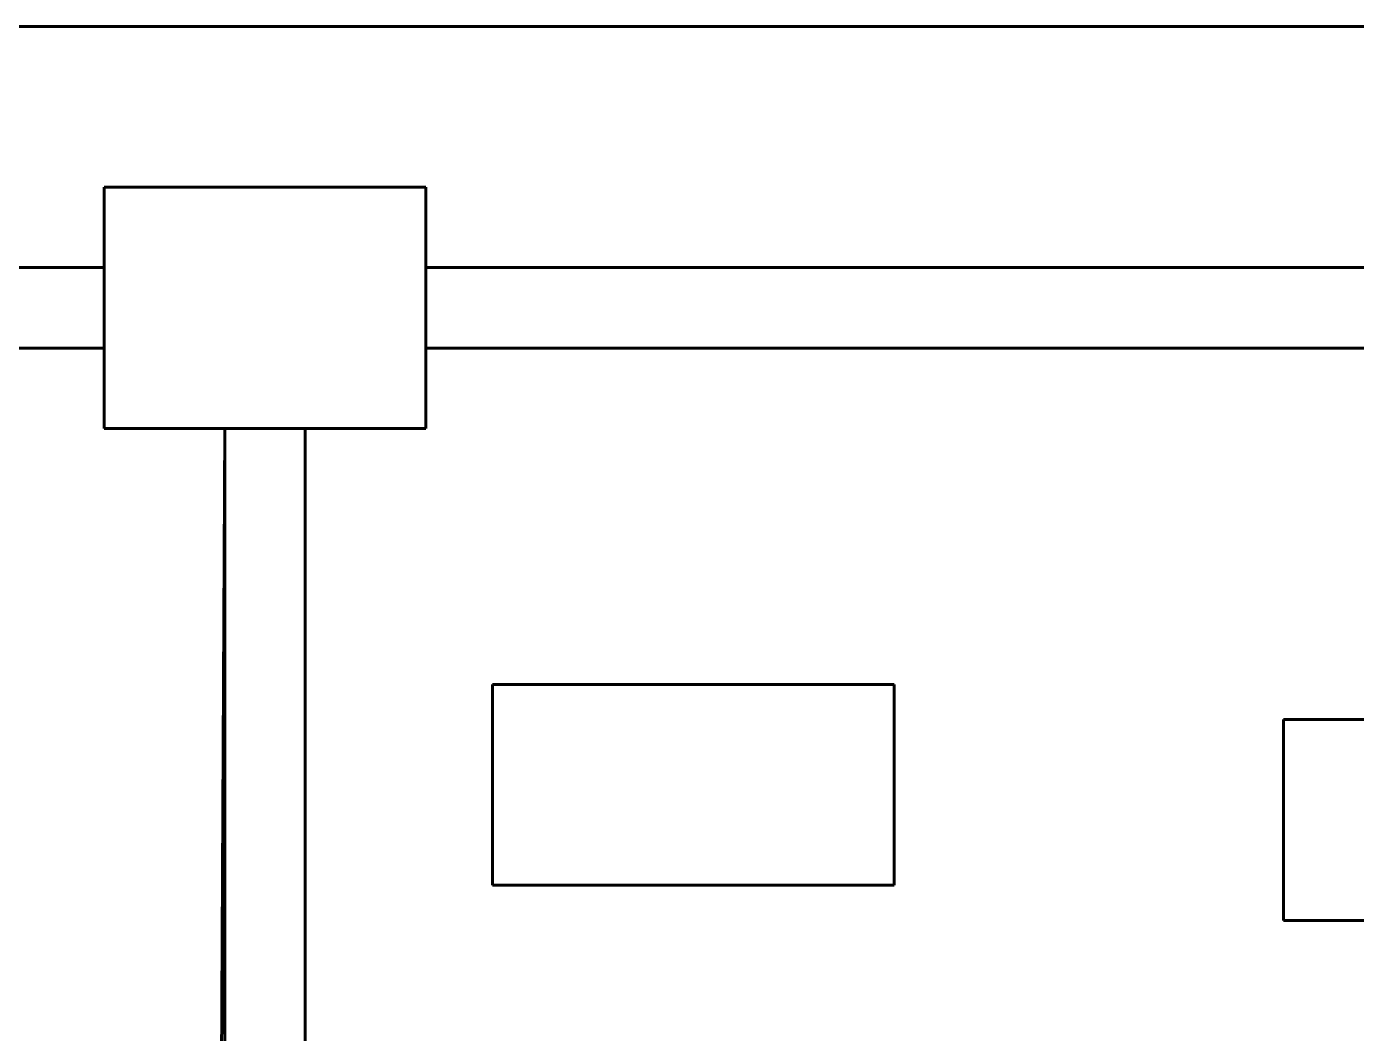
# Model space of a CAD drawing. Extents: x 0 to 297, y 0 to 292.
# Drawn here: x 92.87 to 101.14, y 109.84 to 116.11 of the extents above; entities that cross this region are included whole.
import ezdxf

# ---------------------------------------------------------------- set-up
doc = ezdxf.new("R2010")
doc.units = 0
doc.header["$MEASUREMENT"] = 0
doc.linetypes.add('K5LT_BASIC', pattern=[0])
doc.layers.add('Системный слой', color=7, linetype='Continuous')

# ---------------------------------------------------------------- blocks, each defined once
blk = doc.blocks.new('*U')
at = {"layer": 'Системный слой', "linetype": 'K5LT_BASIC', "lineweight": 60}
for p, q in [((95.35, 115.1064), (93.35, 115.1064)), ((93.35, 115.1064), (93.35, 113.6064)), ((95.35, 113.6064), (95.35, 115.1064)), ((93.35, 113.6064), (95.35, 113.6064)), ((98.2645, 112.0136), (95.7645, 112.0136)), ((95.7645, 112.0136), (95.7645, 110.7636)), ((98.2645, 110.7636), (98.2645, 112.0136)), ((103.1865, 111.7948), (100.6865, 111.7948)), ((100.6865, 111.7948), (100.6865, 110.5448)), ((95.7645, 110.7636), (98.2645, 110.7636)), ((100.6865, 110.5448), (103.1865, 110.5448))]:
    blk.add_line(p, q, dxfattribs=at)

msp = doc.modelspace()

# ---------------------------------------------------------------- linework, layer by layer
at = {"layer": 'Системный слой', "linetype": 'K5LT_BASIC', "lineweight": 60}
for p, q in [((109.3503, 116.1064), (63.8503, 116.1064)), ((95.35, 115.1064), (93.35, 115.1064)), ((93.35, 113.6064), (93.35, 115.1064)), ((93.35, 115.1064), (93.35, 113.6064)), ((93.35, 115.1064), (95.35, 115.1064)), ((95.35, 115.1064), (95.35, 113.6064)), ((95.35, 115.1064), (95.35, 113.6064)), ((87.3503, 114.6065), (93.3503, 114.6065)), ((95.3503, 114.6065), (101.3503, 114.6065)), ((93.35, 114.1064), (87.35, 114.1064)), ((101.35, 114.1064), (95.35, 114.1064)), ((95.35, 113.6064), (93.35, 113.6064)), ((93.35, 113.6064), (95.35, 113.6064)), ((93.35, 113.6064), (95.35, 113.6064)), ((94.6, 113.6064), (93.85, 113.6064)), ((94.0996, 113.6064), (94.0508, 104.5132)), ((94.0996, 113.6064), (94.0996, 108.1654)), ((94.6, 113.6064), (94.6, 102.1064)), ((94.8503, 113.6068), (95.35, 113.6064))]:
    msp.add_line(p, q, dxfattribs=at)

# ---------------------------------------------------------------- block references
at = {"layer": 'Системный слой'}
msp.add_blockref('*U', (0, 0), dxfattribs=at)
msp.add_blockref('*U', (0, 0), dxfattribs=at)
msp.add_blockref('*U', (0, 0), dxfattribs=at)
msp.add_blockref('*U', (0, 0), dxfattribs=at)
msp.add_blockref('*U', (0, 0), dxfattribs=at)
msp.add_blockref('*U', (0, 0), dxfattribs=at)
msp.add_blockref('*U', (0, 0), dxfattribs=at)
msp.add_blockref('*U', (0, 0), dxfattribs=at)
msp.add_blockref('*U', (0, 0), dxfattribs=at)
msp.add_blockref('*U', (0, 0), dxfattribs=at)
msp.add_blockref('*U', (0, 0), dxfattribs=at)
msp.add_blockref('*U', (0, 0), dxfattribs=at)
msp.add_blockref('*U', (0, 0), dxfattribs=at)
msp.add_blockref('*U', (0, 0), dxfattribs=at)
msp.add_blockref('*U', (0, 0), dxfattribs=at)
msp.add_blockref('*U', (0, 0), dxfattribs=at)
msp.add_blockref('*U', (0, 0), dxfattribs=at)
msp.add_blockref('*U', (0, 0), dxfattribs=at)
msp.add_blockref('*U', (0, 0), dxfattribs=at)
msp.add_blockref('*U', (0, 0), dxfattribs=at)
msp.add_blockref('*U', (0, 0), dxfattribs=at)
msp.add_blockref('*U', (0, 0), dxfattribs=at)
msp.add_blockref('*U', (0, 0), dxfattribs=at)
msp.add_blockref('*U', (0, 0), dxfattribs=at)
msp.add_blockref('*U', (0, 0), dxfattribs=at)
msp.add_blockref('*U', (0, 0), dxfattribs=at)
msp.add_blockref('*U', (0, 0), dxfattribs=at)
msp.add_blockref('*U', (0, 0), dxfattribs=at)
msp.add_blockref('*U', (0, 0), dxfattribs=at)
msp.add_blockref('*U', (0, 0), dxfattribs=at)
msp.add_blockref('*U', (0, 0), dxfattribs=at)
msp.add_blockref('*U', (0, 0), dxfattribs=at)
msp.add_blockref('*U', (0, 0), dxfattribs=at)
msp.add_blockref('*U', (0, 0), dxfattribs=at)
msp.add_blockref('*U', (0, 0), dxfattribs=at)
msp.add_blockref('*U', (0, 0), dxfattribs=at)
msp.add_blockref('*U', (0, 0), dxfattribs=at)
msp.add_blockref('*U', (0, 0), dxfattribs=at)
msp.add_blockref('*U', (0, 0), dxfattribs=at)
msp.add_blockref('*U', (0, 0), dxfattribs=at)
msp.add_blockref('*U', (0, 0), dxfattribs=at)
msp.add_blockref('*U', (0, 0), dxfattribs=at)
msp.add_blockref('*U', (0, 0), dxfattribs=at)
msp.add_blockref('*U', (0, 0), dxfattribs=at)
msp.add_blockref('*U', (0, 0), dxfattribs=at)
msp.add_blockref('*U', (0, 0), dxfattribs=at)
msp.add_blockref('*U', (0, 0), dxfattribs=at)
msp.add_blockref('*U', (0, 0), dxfattribs=at)
msp.add_blockref('*U', (0, 0), dxfattribs=at)
msp.add_blockref('*U', (0, 0), dxfattribs=at)
msp.add_blockref('*U', (0, 0), dxfattribs=at)
msp.add_blockref('*U', (0, 0), dxfattribs=at)
msp.add_blockref('*U', (0, 0), dxfattribs=at)
msp.add_blockref('*U', (0, 0), dxfattribs=at)
msp.add_blockref('*U', (0, 0), dxfattribs=at)
msp.add_blockref('*U', (0, 0), dxfattribs=at)
msp.add_blockref('*U', (0, 0), dxfattribs=at)
msp.add_blockref('*U', (0, 0), dxfattribs=at)
msp.add_blockref('*U', (0, 0), dxfattribs=at)
msp.add_blockref('*U', (0, 0), dxfattribs=at)
msp.add_blockref('*U', (0, 0), dxfattribs=at)
msp.add_blockref('*U', (0, 0), dxfattribs=at)
msp.add_blockref('*U', (0, 0), dxfattribs=at)
msp.add_blockref('*U', (0, 0), dxfattribs=at)
msp.add_blockref('*U', (0, 0), dxfattribs=at)
msp.add_blockref('*U', (0, 0), dxfattribs=at)
msp.add_blockref('*U', (0, 0), dxfattribs=at)
msp.add_blockref('*U', (0, 0), dxfattribs=at)
msp.add_blockref('*U', (0, 0), dxfattribs=at)
msp.add_blockref('*U', (0, 0), dxfattribs=at)
msp.add_blockref('*U', (0, 0), dxfattribs=at)
msp.add_blockref('*U', (0, 0), dxfattribs=at)
msp.add_blockref('*U', (0, 0), dxfattribs=at)
msp.add_blockref('*U', (0, 0), dxfattribs=at)
msp.add_blockref('*U', (0, 0), dxfattribs=at)
msp.add_blockref('*U', (0, 0), dxfattribs=at)
msp.add_blockref('*U', (0, 0), dxfattribs=at)
msp.add_blockref('*U', (0, 0), dxfattribs=at)
msp.add_blockref('*U', (0, 0), dxfattribs=at)
msp.add_blockref('*U', (0, 0), dxfattribs=at)
msp.add_blockref('*U', (0, 0), dxfattribs=at)
msp.add_blockref('*U', (0, 0), dxfattribs=at)
msp.add_blockref('*U', (0, 0), dxfattribs=at)
msp.add_blockref('*U', (0, 0), dxfattribs=at)
msp.add_blockref('*U', (0, 0), dxfattribs=at)
msp.add_blockref('*U', (0, 0), dxfattribs=at)
msp.add_blockref('*U', (0, 0), dxfattribs=at)
msp.add_blockref('*U', (0, 0), dxfattribs=at)
msp.add_blockref('*U', (0, 0), dxfattribs=at)
msp.add_blockref('*U', (0, 0), dxfattribs=at)
msp.add_blockref('*U', (0, 0), dxfattribs=at)
msp.add_blockref('*U', (0, 0), dxfattribs=at)
msp.add_blockref('*U', (0, 0), dxfattribs=at)
msp.add_blockref('*U', (0, 0), dxfattribs=at)
msp.add_blockref('*U', (0, 0), dxfattribs=at)
msp.add_blockref('*U', (0, 0), dxfattribs=at)
msp.add_blockref('*U', (0, 0), dxfattribs=at)
msp.add_blockref('*U', (0, 0), dxfattribs=at)
msp.add_blockref('*U', (0, 0), dxfattribs=at)
msp.add_blockref('*U', (0, 0), dxfattribs=at)
msp.add_blockref('*U', (0, 0), dxfattribs=at)
msp.add_blockref('*U', (0, 0), dxfattribs=at)
msp.add_blockref('*U', (0, 0), dxfattribs=at)
msp.add_blockref('*U', (0, 0), dxfattribs=at)
msp.add_blockref('*U', (0, 0), dxfattribs=at)
msp.add_blockref('*U', (0, 0), dxfattribs=at)
msp.add_blockref('*U', (0, 0), dxfattribs=at)
msp.add_blockref('*U', (0, 0), dxfattribs=at)
msp.add_blockref('*U', (0, 0), dxfattribs=at)
msp.add_blockref('*U', (0, 0), dxfattribs=at)
msp.add_blockref('*U', (0, 0), dxfattribs=at)
msp.add_blockref('*U', (0, 0), dxfattribs=at)
msp.add_blockref('*U', (0, 0), dxfattribs=at)
msp.add_blockref('*U', (0, 0), dxfattribs=at)
msp.add_blockref('*U', (0, 0), dxfattribs=at)
msp.add_blockref('*U', (0, 0), dxfattribs=at)
msp.add_blockref('*U', (0, 0), dxfattribs=at)
msp.add_blockref('*U', (0, 0), dxfattribs=at)
msp.add_blockref('*U', (0, 0), dxfattribs=at)
msp.add_blockref('*U', (0, 0), dxfattribs=at)
msp.add_blockref('*U', (0, 0), dxfattribs=at)
msp.add_blockref('*U', (0, 0), dxfattribs=at)
msp.add_blockref('*U', (0, 0), dxfattribs=at)
msp.add_blockref('*U', (0, 0), dxfattribs=at)
msp.add_blockref('*U', (0, 0), dxfattribs=at)
msp.add_blockref('*U', (0, 0), dxfattribs=at)
msp.add_blockref('*U', (0, 0), dxfattribs=at)
msp.add_blockref('*U', (0, 0), dxfattribs=at)
msp.add_blockref('*U', (0, 0), dxfattribs=at)
msp.add_blockref('*U', (0, 0), dxfattribs=at)
msp.add_blockref('*U', (0, 0), dxfattribs=at)
msp.add_blockref('*U', (0, 0), dxfattribs=at)
msp.add_blockref('*U', (0, 0), dxfattribs=at)
msp.add_blockref('*U', (0, 0), dxfattribs=at)
msp.add_blockref('*U', (0, 0), dxfattribs=at)
msp.add_blockref('*U', (0, 0), dxfattribs=at)
msp.add_blockref('*U', (0, 0), dxfattribs=at)
msp.add_blockref('*U', (0, 0), dxfattribs=at)
msp.add_blockref('*U', (0, 0), dxfattribs=at)
msp.add_blockref('*U', (0, 0), dxfattribs=at)
msp.add_blockref('*U', (0, 0), dxfattribs=at)
msp.add_blockref('*U', (0, 0), dxfattribs=at)
msp.add_blockref('*U', (0, 0), dxfattribs=at)
msp.add_blockref('*U', (0, 0), dxfattribs=at)
msp.add_blockref('*U', (0, 0), dxfattribs=at)
msp.add_blockref('*U', (0, 0), dxfattribs=at)
msp.add_blockref('*U', (0, 0), dxfattribs=at)
msp.add_blockref('*U', (0, 0), dxfattribs=at)
msp.add_blockref('*U', (0, 0), dxfattribs=at)
msp.add_blockref('*U', (0, 0), dxfattribs=at)
msp.add_blockref('*U', (0, 0), dxfattribs=at)
msp.add_blockref('*U', (0, 0), dxfattribs=at)
msp.add_blockref('*U', (0, 0), dxfattribs=at)
msp.add_blockref('*U', (0, 0), dxfattribs=at)
msp.add_blockref('*U', (0, 0), dxfattribs=at)
msp.add_blockref('*U', (0, 0), dxfattribs=at)
msp.add_blockref('*U', (0, 0), dxfattribs=at)
msp.add_blockref('*U', (0, 0), dxfattribs=at)
msp.add_blockref('*U', (0, 0), dxfattribs=at)
msp.add_blockref('*U', (0, 0), dxfattribs=at)
msp.add_blockref('*U', (0, 0), dxfattribs=at)
msp.add_blockref('*U', (0, 0), dxfattribs=at)
msp.add_blockref('*U', (0, 0), dxfattribs=at)
msp.add_blockref('*U', (0, 0), dxfattribs=at)
msp.add_blockref('*U', (0, 0), dxfattribs=at)
msp.add_blockref('*U', (0, 0), dxfattribs=at)
msp.add_blockref('*U', (0, 0), dxfattribs=at)
msp.add_blockref('*U', (0, 0), dxfattribs=at)
msp.add_blockref('*U', (0, 0), dxfattribs=at)
msp.add_blockref('*U', (0, 0), dxfattribs=at)
msp.add_blockref('*U', (0, 0), dxfattribs=at)
msp.add_blockref('*U', (0, 0), dxfattribs=at)
msp.add_blockref('*U', (0, 0), dxfattribs=at)
msp.add_blockref('*U', (0, 0), dxfattribs=at)
msp.add_blockref('*U', (0, 0), dxfattribs=at)
msp.add_blockref('*U', (0, 0), dxfattribs=at)
msp.add_blockref('*U', (0, 0), dxfattribs=at)
msp.add_blockref('*U', (0, 0), dxfattribs=at)
msp.add_blockref('*U', (0, 0), dxfattribs=at)
msp.add_blockref('*U', (0, 0), dxfattribs=at)
msp.add_blockref('*U', (0, 0), dxfattribs=at)
msp.add_blockref('*U', (0, 0), dxfattribs=at)
msp.add_blockref('*U', (0, 0), dxfattribs=at)
msp.add_blockref('*U', (0, 0), dxfattribs=at)
msp.add_blockref('*U', (0, 0), dxfattribs=at)
msp.add_blockref('*U', (0, 0), dxfattribs=at)
msp.add_blockref('*U', (0, 0), dxfattribs=at)
msp.add_blockref('*U', (0, 0), dxfattribs=at)
msp.add_blockref('*U', (0, 0), dxfattribs=at)
msp.add_blockref('*U', (0, 0), dxfattribs=at)
msp.add_blockref('*U', (0, 0), dxfattribs=at)
msp.add_blockref('*U', (0, 0), dxfattribs=at)
msp.add_blockref('*U', (0, 0), dxfattribs=at)
msp.add_blockref('*U', (0, 0), dxfattribs=at)
msp.add_blockref('*U', (0, 0), dxfattribs=at)
msp.add_blockref('*U', (0, 0), dxfattribs=at)
msp.add_blockref('*U', (0, 0), dxfattribs=at)
msp.add_blockref('*U', (0, 0), dxfattribs=at)
msp.add_blockref('*U', (0, 0), dxfattribs=at)
msp.add_blockref('*U', (0, 0), dxfattribs=at)
msp.add_blockref('*U', (0, 0), dxfattribs=at)
msp.add_blockref('*U', (0, 0), dxfattribs=at)
msp.add_blockref('*U', (0, 0), dxfattribs=at)
msp.add_blockref('*U', (0, 0), dxfattribs=at)
msp.add_blockref('*U', (0, 0), dxfattribs=at)
msp.add_blockref('*U', (0, 0), dxfattribs=at)
msp.add_blockref('*U', (0, 0), dxfattribs=at)
msp.add_blockref('*U', (0, 0), dxfattribs=at)
msp.add_blockref('*U', (0, 0), dxfattribs=at)
msp.add_blockref('*U', (0, 0), dxfattribs=at)
msp.add_blockref('*U', (0, 0), dxfattribs=at)
msp.add_blockref('*U', (0, 0), dxfattribs=at)
msp.add_blockref('*U', (0, 0), dxfattribs=at)
msp.add_blockref('*U', (0, 0), dxfattribs=at)
msp.add_blockref('*U', (0, 0), dxfattribs=at)
msp.add_blockref('*U', (0, 0), dxfattribs=at)
msp.add_blockref('*U', (0, 0), dxfattribs=at)
msp.add_blockref('*U', (0, 0), dxfattribs=at)
msp.add_blockref('*U', (0, 0), dxfattribs=at)
msp.add_blockref('*U', (0, 0), dxfattribs=at)
msp.add_blockref('*U', (0, 0), dxfattribs=at)
msp.add_blockref('*U', (0, 0), dxfattribs=at)
msp.add_blockref('*U', (0, 0), dxfattribs=at)
msp.add_blockref('*U', (0, 0), dxfattribs=at)
msp.add_blockref('*U', (0, 0), dxfattribs=at)
msp.add_blockref('*U', (0, 0), dxfattribs=at)
msp.add_blockref('*U', (0, 0), dxfattribs=at)
msp.add_blockref('*U', (0, 0), dxfattribs=at)
msp.add_blockref('*U', (0, 0), dxfattribs=at)
msp.add_blockref('*U', (0, 0), dxfattribs=at)
msp.add_blockref('*U', (0, 0), dxfattribs=at)
msp.add_blockref('*U', (0, 0), dxfattribs=at)
msp.add_blockref('*U', (0, 0), dxfattribs=at)
msp.add_blockref('*U', (0, 0), dxfattribs=at)
msp.add_blockref('*U', (0, 0), dxfattribs=at)
msp.add_blockref('*U', (0, 0), dxfattribs=at)
msp.add_blockref('*U', (0, 0), dxfattribs=at)
msp.add_blockref('*U', (0, 0), dxfattribs=at)
msp.add_blockref('*U', (0, 0), dxfattribs=at)
msp.add_blockref('*U', (0, 0), dxfattribs=at)
msp.add_blockref('*U', (0, 0), dxfattribs=at)
msp.add_blockref('*U', (0, 0), dxfattribs=at)
msp.add_blockref('*U', (0, 0), dxfattribs=at)
msp.add_blockref('*U', (0, 0), dxfattribs=at)
msp.add_blockref('*U', (0, 0), dxfattribs=at)
msp.add_blockref('*U', (0, 0), dxfattribs=at)
msp.add_blockref('*U', (0, 0), dxfattribs=at)
msp.add_blockref('*U', (0, 0), dxfattribs=at)
msp.add_blockref('*U', (0, 0), dxfattribs=at)
msp.add_blockref('*U', (0, 0), dxfattribs=at)
msp.add_blockref('*U', (0, 0), dxfattribs=at)
msp.add_blockref('*U', (0, 0), dxfattribs=at)
msp.add_blockref('*U', (0, 0), dxfattribs=at)
msp.add_blockref('*U', (0, 0), dxfattribs=at)
msp.add_blockref('*U', (0, 0), dxfattribs=at)
msp.add_blockref('*U', (0, 0), dxfattribs=at)
msp.add_blockref('*U', (0, 0), dxfattribs=at)
msp.add_blockref('*U', (0, 0), dxfattribs=at)
msp.add_blockref('*U', (0, 0), dxfattribs=at)
msp.add_blockref('*U', (0, 0), dxfattribs=at)
msp.add_blockref('*U', (0, 0), dxfattribs=at)
msp.add_blockref('*U', (0, 0), dxfattribs=at)
msp.add_blockref('*U', (0, 0), dxfattribs=at)
msp.add_blockref('*U', (0, 0), dxfattribs=at)
msp.add_blockref('*U', (0, 0), dxfattribs=at)
msp.add_blockref('*U', (0, 0), dxfattribs=at)
msp.add_blockref('*U', (0, 0), dxfattribs=at)
msp.add_blockref('*U', (0, 0), dxfattribs=at)
msp.add_blockref('*U', (0, 0), dxfattribs=at)
msp.add_blockref('*U', (0, 0), dxfattribs=at)
msp.add_blockref('*U', (0, 0), dxfattribs=at)
msp.add_blockref('*U', (0, 0), dxfattribs=at)
msp.add_blockref('*U', (0, 0), dxfattribs=at)
msp.add_blockref('*U', (0, 0), dxfattribs=at)
msp.add_blockref('*U', (0, 0), dxfattribs=at)
msp.add_blockref('*U', (0, 0), dxfattribs=at)
msp.add_blockref('*U', (0, 0), dxfattribs=at)
msp.add_blockref('*U', (0, 0), dxfattribs=at)
msp.add_blockref('*U', (0, 0), dxfattribs=at)
msp.add_blockref('*U', (0, 0), dxfattribs=at)
msp.add_blockref('*U', (0, 0), dxfattribs=at)
msp.add_blockref('*U', (0, 0), dxfattribs=at)
msp.add_blockref('*U', (0, 0), dxfattribs=at)
msp.add_blockref('*U', (0, 0), dxfattribs=at)
msp.add_blockref('*U', (0, 0), dxfattribs=at)
msp.add_blockref('*U', (0, 0), dxfattribs=at)
msp.add_blockref('*U', (0, 0), dxfattribs=at)
msp.add_blockref('*U', (0, 0), dxfattribs=at)
msp.add_blockref('*U', (0, 0), dxfattribs=at)
msp.add_blockref('*U', (0, 0), dxfattribs=at)
msp.add_blockref('*U', (0, 0), dxfattribs=at)
msp.add_blockref('*U', (0, 0), dxfattribs=at)
msp.add_blockref('*U', (0, 0), dxfattribs=at)
msp.add_blockref('*U', (0, 0), dxfattribs=at)
msp.add_blockref('*U', (0, 0), dxfattribs=at)
msp.add_blockref('*U', (0, 0), dxfattribs=at)
msp.add_blockref('*U', (0, 0), dxfattribs=at)
msp.add_blockref('*U', (0, 0), dxfattribs=at)
msp.add_blockref('*U', (0, 0), dxfattribs=at)
msp.add_blockref('*U', (0, 0), dxfattribs=at)
msp.add_blockref('*U', (0, 0), dxfattribs=at)
msp.add_blockref('*U', (0, 0), dxfattribs=at)
msp.add_blockref('*U', (0, 0), dxfattribs=at)
msp.add_blockref('*U', (0, 0), dxfattribs=at)
msp.add_blockref('*U', (0, 0), dxfattribs=at)

doc.saveas('drawing.dxf')
